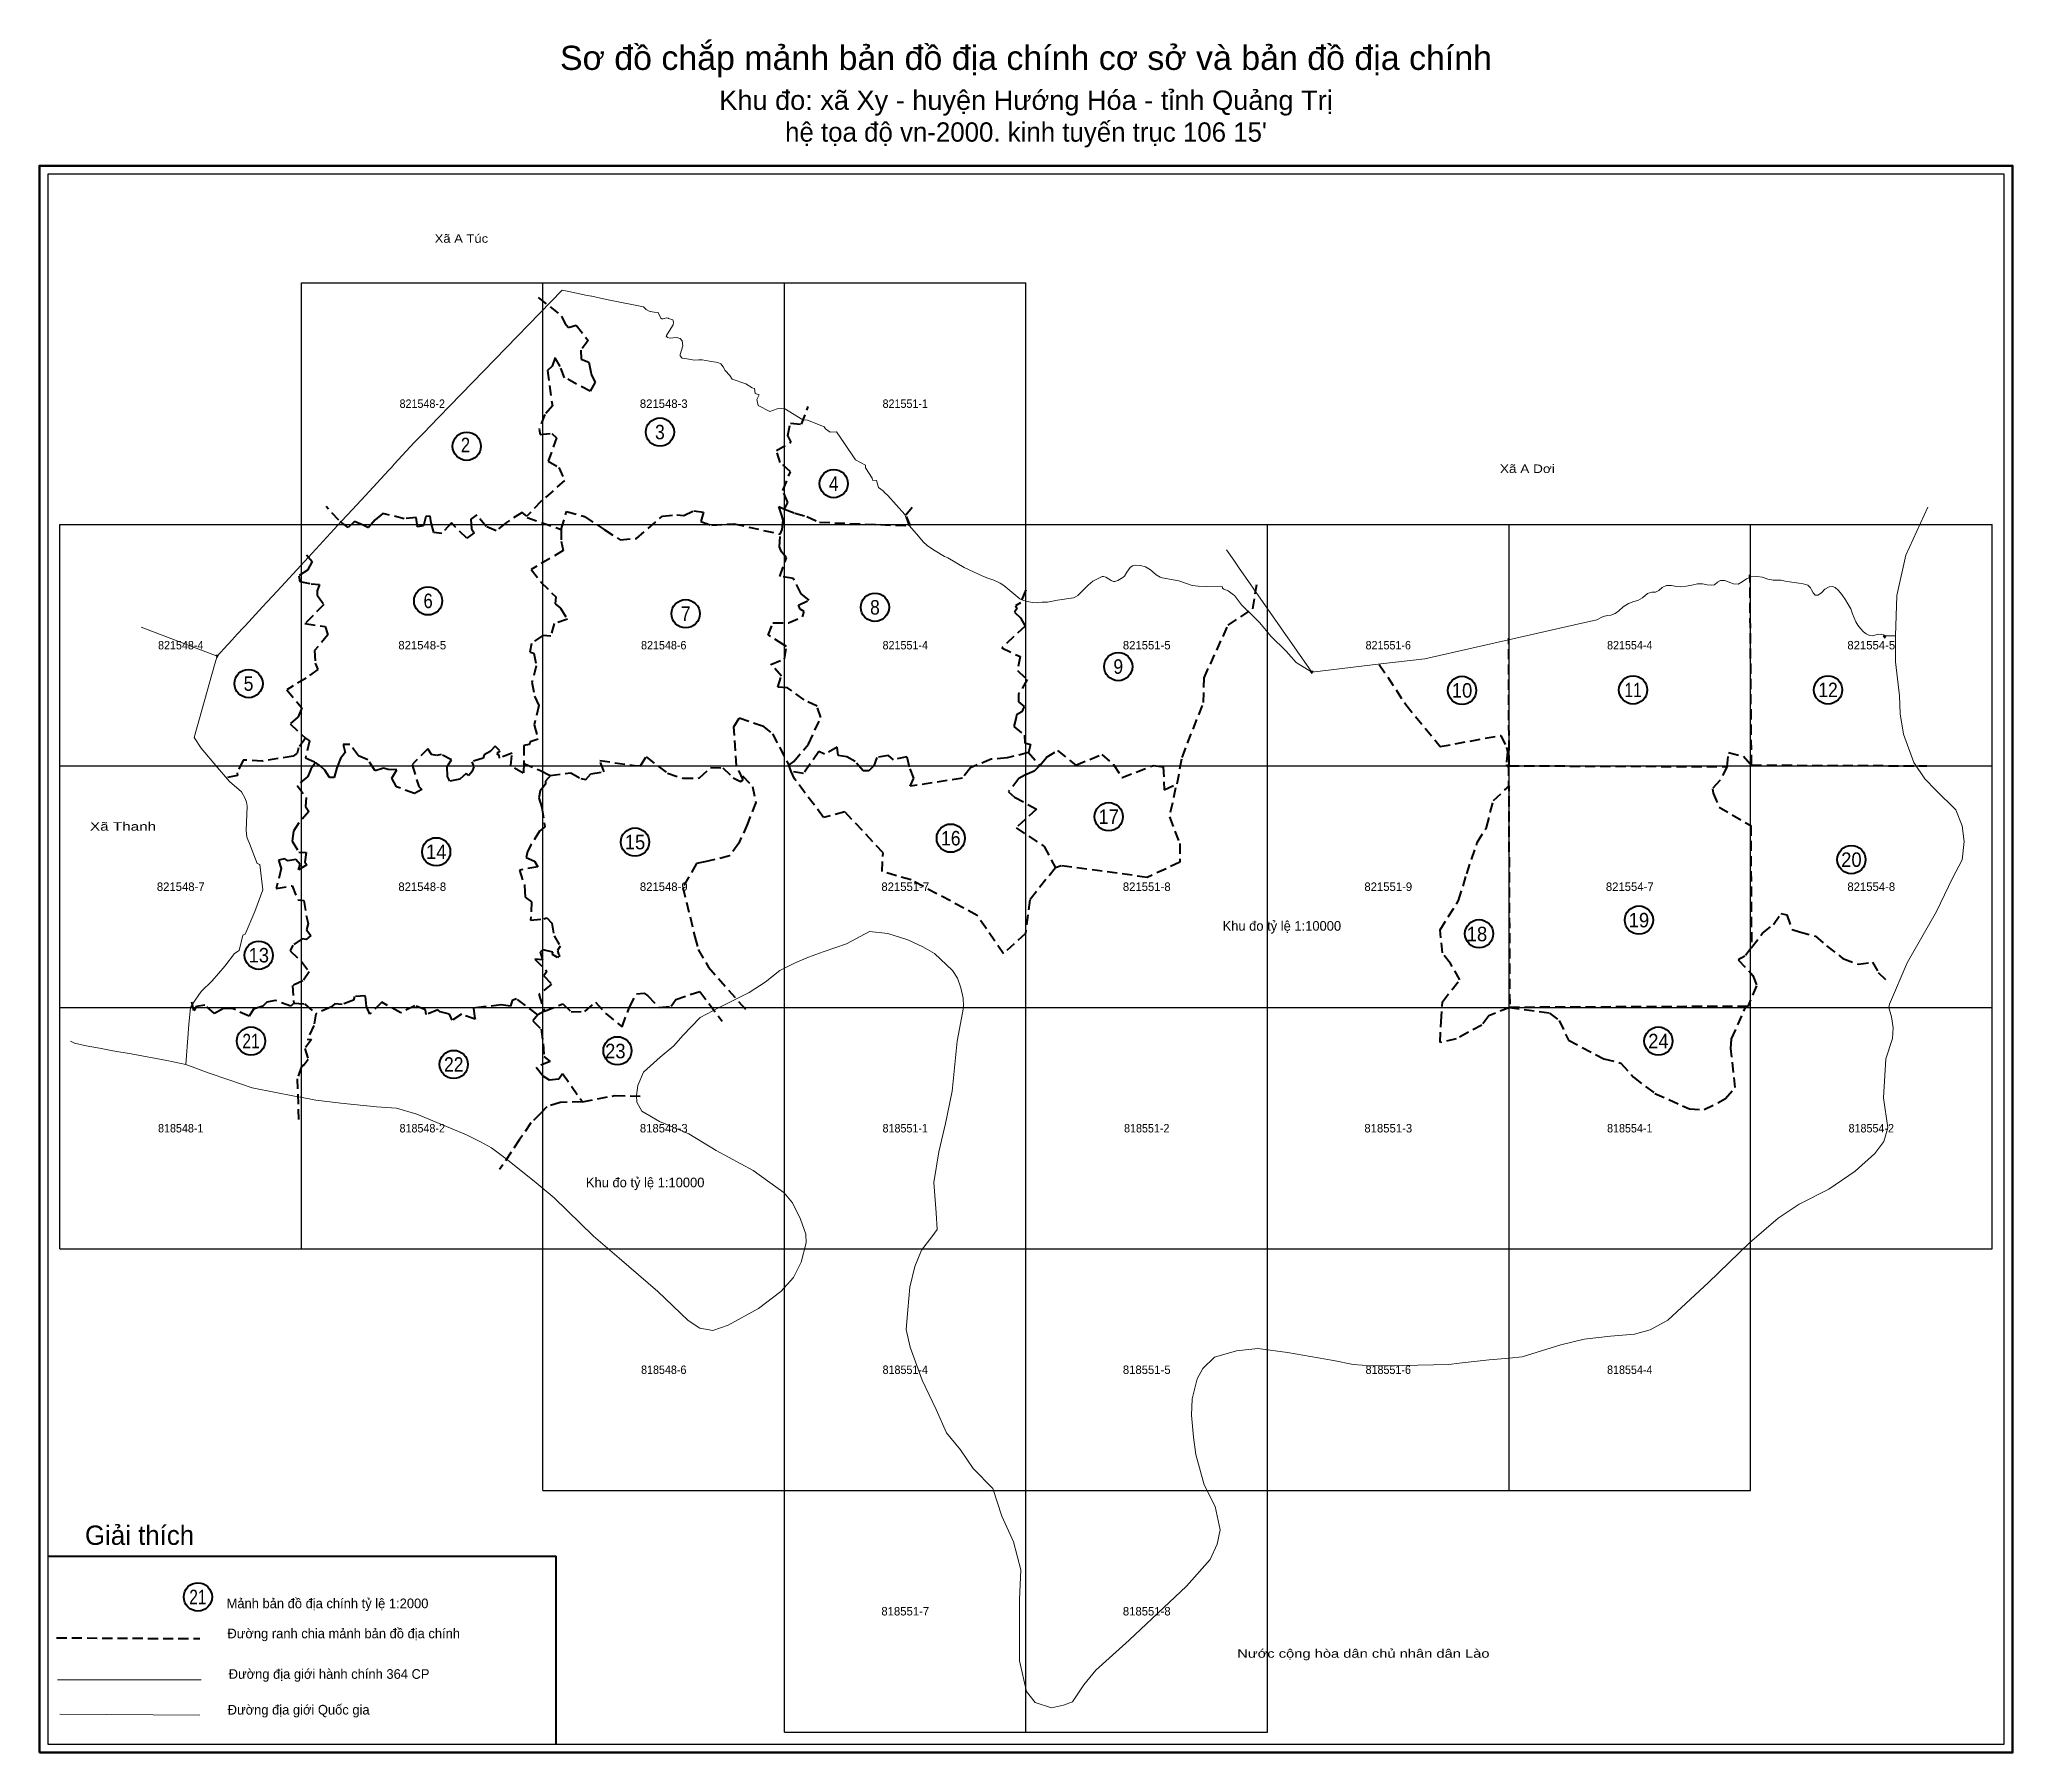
# Model space of a CAD drawing. Header units: metres. Extents: x 547915 to 556085, y 1814915 to 1822008.
import ezdxf
from ezdxf.enums import TextEntityAlignment as Align

# ---------------------------------------------------------------- set-up
doc = ezdxf.new("R2010")
doc.units = ezdxf.units.M
doc.header["$LTSCALE"] = 14
doc.linetypes.add('MEDIUM_DASHED', pattern=[4.5, 3, -1.5])
for name, color, linetype in [('17', 7, 'Continuous'), ('48', 7, 'Continuous'), ('51', 7, 'Continuous')]:
    doc.layers.add(name, color=color, linetype=linetype)
for name, color, linetype, lineweight in [('34', 7, 'MEDIUM_DASHED', 40), ('40', 7, 'Continuous', 13), ('46', 7, 'Continuous', 13), ('47', 7, 'Continuous', 13), ('50', 7, 'Continuous', 25), ('63', 7, 'Continuous', 40)]:
    doc.layers.add(name, color=color, linetype=linetype, lineweight=lineweight)

msp = doc.modelspace()

# ---------------------------------------------------------------- hatches: boundary and pattern name
at = {"layer": '47'}
for points in [[(555549.75, 1819539), (555561.75, 1819539), (555555.75, 1819528.61)], [(548644.91, 1819458.56), (548656.91, 1819458.56), (548650.91, 1819448.17)], [(553177.27, 1819392.71), (553189.27, 1819392.71), (553183.27, 1819382.32)]]:
    msp.add_hatch(color=256, dxfattribs=at).paths.add_polyline_path(points)

# ---------------------------------------------------------------- linework, layer by layer
at = {"layer": '34'}
for p, q in [((555003.94, 1819003.48), (555730.52, 1819000.42)), ((547985.93, 1815390.05), (548579.66, 1815386.59))]:
    msp.add_line(p, q, dxfattribs=at)
for points in [[(549980.54, 1820939.88), (550076.62, 1820862.96), (550090.5, 1820833.05), (550105.45, 1820814.89), (550137.47, 1820825.57), (550187.65, 1820761.47), (550156.69, 1820721.94), (550157.76, 1820684.55), (550189.78, 1820671.74), (550196.19, 1820637.55), (550201.52, 1820618.32), (550215.4, 1820588.41), (550195.12, 1820552.09), (550089.43, 1820607.64), (550071.28, 1820653.57), (550049.93, 1820690.96), (550038.19, 1820655.71), (550019.08, 1820637.29), (550038.79, 1820490.48), (550008.13, 1820455.42), (549984.05, 1820394.07), (549988.43, 1820372.16), (550036.6, 1820376.54), (550056.31, 1820359.01), (550021.27, 1820262.6), (550065.06, 1820236.31), (550089.15, 1820181.53), (549992.81, 1820096.07), (549933.69, 1820034.72), (549913.98, 1820050.06), (549848.29, 1820008.43), (549806.69, 1819973.37), (549765.08, 1819990.9), (549725.67, 1820039.1), (549701.58, 1820021.57), (549703.77, 1819982.13), (549714.72, 1819964.6), (549684.07, 1819942.69), (549620.57, 1820006.23), (549581.15, 1819962.41), (549548.31, 1819966.79), (549537.36, 1820006.23), (549532.98, 1820034.72), (549515.46, 1820032.53), (549505.18, 1819994.08), (549479.68, 1819989.66), (549475.38, 1820028.94), (549425.69, 1820023.76), (549336.26, 1820045.59), (549305.47, 1820019.14), (549276.78, 1819986.51), (549254.89, 1819997.47), (549219.29, 1820012.02), (549193.39, 1819987.49), (549154.08, 1820017.11), (549101.61, 1820074.16)], [(549934.14, 1820029.13), (550075.11, 1819978.79), (550097.56, 1820054.08), (550171.76, 1820033.07), (550253.85, 1819979.02), (550319.33, 1819936.62), (550387.82, 1819942.08), (550494.31, 1820034.7), (550553.95, 1820039.73), (550582.6, 1820037.24), (550624.34, 1820056.56), (550664.84, 1820050.95), (550653.1, 1820011.64), (550698.51, 1819996.33), (550790.49, 1820002.72), (550981.86, 1819959.74), (550989.79, 1819979.2), (550994.98, 1820017.8), (550989.24, 1820037.23), (550977.2, 1820073.64), (551000.33, 1820063.36), (551006.57, 1820076.49), (551013.48, 1820091.15), (550993.42, 1820140.91), (551024.24, 1820218), (550981.86, 1820256.55), (550966.46, 1820306.66), (551027.73, 1820340.08), (551013.91, 1820368.14), (551024.65, 1820418.88), (551070.46, 1820414.59), (551097.42, 1820487.82)], [(551000.33, 1820063.36), (551042.62, 1820047.07), (551092.58, 1820032.73), (551145.31, 1820008.95), (551522.28, 1819994.14), (551501.76, 1820039.97), (551540.88, 1820085.13)], [(550075.11, 1819978.79), (550075.77, 1819931.04), (550083.06, 1819891.92), (549951.19, 1819813), (549991.28, 1819761.59), (550053.11, 1819699.71), (550050.37, 1819670.84), (550072.36, 1819652.97), (550101.21, 1819607.59), (550046.25, 1819589.71), (550032.51, 1819537.46), (549999.53, 1819540.21), (549952.81, 1819507.21), (549945.94, 1819471.46), (549962.43, 1819467.33), (549972.05, 1819415.08), (549954.18, 1819346.32), (549965.18, 1819288.57), (549983.04, 1819250.07), (549963.81, 1819170.31), (549980.3, 1819111.18), (549947.32, 1819100.18), (549943.2, 1819089.18), (549921.21, 1819085.06), (549921.21, 1819013.55), (549918.46, 1818969.55), (549866.25, 1819001.18), (549871.74, 1819053.43), (549819.53, 1819032.8), (549818.12, 1819046.12), (549811.86, 1819046.45), (549812.85, 1819056.99), (549819.43, 1819057.98), (549821.41, 1819062.26), (549801.65, 1819081.38), (549780.9, 1819059.96), (549755.88, 1819045.46), (549751.6, 1819032.28), (549704.83, 1819017.12), (549713.27, 1818996.82), (549705.89, 1818975.5), (549693.6, 1818959.92), (549681.31, 1818968.12), (549655.91, 1818945.16), (549614.93, 1818936.95), (549604.28, 1818956.64), (549602.85, 1818997.39), (549621.26, 1819025.73), (549578.78, 1819046.99), (549560.37, 1819042.74), (549537.71, 1819046.99), (549523.55, 1819071.08), (549471.16, 1819018.65), (549458.42, 1819004.48), (549485.32, 1818915.2), (549498.06, 1818902.45), (549468.33, 1818885.45), (549393.28, 1818913.79), (549373.45, 1818949.21), (549394.69, 1818983.22), (549359.29, 1818984.64), (549339.47, 1818990.31), (549305.49, 1818980.39), (549274.33, 1819025.74), (549236.1, 1819041.33), (549200.7, 1819088.09), (549172.38, 1819088.09), (549180.87, 1819055.5), (549161.05, 1819031.41), (549146.89, 1818991.73), (549135.56, 1818952.05), (549115.73, 1818952.05), (549096.3, 1818983.1), (549096.3, 1818983.1), (549078.53, 1818999.73), (549057.74, 1819014.81)], [(551017.59, 1819002.68), (551038.36, 1819017.75), (551099.84, 1819090.16), (551149.97, 1819200.98), (551134.81, 1819247.65), (551081.19, 1819273.31), (551012.89, 1819323.71), (550972.12, 1819326.25), (550987.41, 1819372.15), (550944.09, 1819420.59), (551000.15, 1819443.54), (551007.79, 1819494.53), (550995.05, 1819502.18), (550931.82, 1819541.59), (550952.1, 1819592.32), (551016.32, 1819593.17), (551074.62, 1819617.69), (551081.38, 1819638.83), (551065.32, 1819648.97), (551057.72, 1819665.04), (551101.66, 1819687.02), (551068.7, 1819713.23), (551036.6, 1819776.65), (550980.83, 1819784.26), (551007.87, 1819862.04), (550987.98, 1819886.02), (550979.66, 1819907.88), (550981.86, 1819959.74)], [(549021.24, 1819873.86), (549043.83, 1819846.47), (549025.56, 1819811.04), (548988.64, 1819787.02), (548993.26, 1819763.01), (549039.41, 1819753.77), (549074.48, 1819751), (549065.25, 1819725.14), (549065.25, 1819725.14), (549065.25, 1819706.66), (549092.02, 1819667.87), (549014.49, 1819589.35), (549098.48, 1819577.35), (549109.55, 1819543.17), (549054.17, 1819477.59), (549056.94, 1819424.94), (549067.09, 1819400), (549020.02, 1819363.97), (548938.78, 1819315.02), (549001.54, 1819240.2), (548986.78, 1819203.25), (548952.62, 1819174.62), (549017.24, 1819114.58), (548987.7, 1819074.86), (548982.16, 1819052.69), (548965.54, 1819040.68), (548837.24, 1819020.36), (548758.78, 1819024.05), (548733.85, 1818971.41), (548734.9, 1818959.86), (548680.65, 1818949.69)], [(554000.15, 1819000.58), (554903.19, 1818997.37), (554909.3, 1819055.41), (554970.35, 1819040.14), (555003.94, 1819003.48), (554997.83, 1819791.66)], [(551999.19, 1819728.63), (551977.45, 1819675.55), (551956.75, 1819662.69), (551961.8, 1819649.98), (551952.22, 1819637.1), (551977.57, 1819613.16), (551996.11, 1819578.78), (551899.57, 1819488.63), (551976.1, 1819452.67), (551964.14, 1819395.02), (552005.33, 1819357.23), (551969.3, 1819296.52), (551968.44, 1819265.15), (551992.91, 1819246.45), (551982.65, 1819223.53), (551960.41, 1819211.53), (551959.25, 1819199.92), (551949.04, 1819163.22), (551993.88, 1819127.28), (551995.36, 1819095.99), (552018.21, 1819089.46), (552010.62, 1819055.4), (552057.87, 1819001.19), (552084.19, 1819034.52), (552130.28, 1819063.34), (552206.32, 1819003.39), (552313.46, 1819047.2), (552363, 1819005.69), (552397.56, 1818951.51), (552527.75, 1819002.24), (552568.07, 1818996.47), (552572.68, 1818900.78), (552625.98, 1818926.14), (552646.42, 1819035.22), (552734.98, 1819262.46), (552737.25, 1819364.72), (552837.17, 1819582.87), (552939.36, 1819651.05), (552955.26, 1819751.03)], [(553463.06, 1819420.32), (553572.43, 1819253.81), (553715.17, 1819080.09), (553965.93, 1819126.42), (553989.29, 1819078.42), (553993.51, 1819057.9), (553989.29, 1819006.01), (553992.91, 1818998.16), (554000.15, 1819000.58), (553999.55, 1819528.94)], [(549918.32, 1819011.24), (549990.04, 1818980.47), (550029.68, 1818960.64), (550114.78, 1818971.14), (550156.74, 1818947.81), (550177.73, 1818944.31), (550198.71, 1818967.64), (550253.5, 1818975.81), (550234.85, 1819022.47), (550379.4, 1819001.47), (550403.88, 1819000.3), (550427.2, 1819037.64), (550515.79, 1818969.97), (550579.91, 1818948.98), (550648.69, 1818950.14), (550694.15, 1818993.31), (550744.29, 1818992.15), (550787.42, 1818950.15), (550817.73, 1818934.98), (550829.39, 1818943.15), (550801.41, 1819000.31), (550789.75, 1819162.49), (550811.9, 1819198.65), (550908.66, 1819165.99), (550950.62, 1819133.32), (551017.59, 1819002.68)], [(549017.24, 1819114.58), (549033.74, 1819103.49), (549033.74, 1819103.49), (549016.2, 1819034.21), (549057.74, 1819014.81), (549039.28, 1818987.1), (549026.36, 1818956.62), (548982.05, 1818919.67), (549018.97, 1818869.79), (549017.13, 1818831.92), (549030.97, 1818810.68), (548989.44, 1818764.49), (548967.29, 1818729.39), (548961.74, 1818688.75), (548989.43, 1818642.56), (549018.97, 1818641.64), (549014.35, 1818601), (549022.66, 1818589.91), (548987.57, 1818569.6), (548994.04, 1818591.77), (548976.5, 1818613.01), (548943.27, 1818606.55), (548931.27, 1818614.86), (548905.42, 1818610.24), (548916.5, 1818575.14), (548895.27, 1818492.93), (548961.73, 1818504.01), (548984.8, 1818445.82), (549009.73, 1818443.05), (549019.88, 1818380.24), (549027.27, 1818346.99), (549020.8, 1818322.05), (549038.34, 1818298.03), (549019.88, 1818281.4), (549003.26, 1818284.17), (548964.49, 1818258.31), (548953.42, 1818234.29), (548999.57, 1818189.95), (549031.88, 1818147.46), (549005.11, 1818109.59), (548962.65, 1818091.12), (548968.19, 1818017.22), (548956.54, 1818005.64), (548890.97, 1818029.08), (548855.83, 1818022.05), (548839.44, 1818005.64), (548800.79, 1817992.75), (548783.23, 1817963.45), (548717.65, 1817993.92), (548676.66, 1817996.27), (548640.36, 1817975.17), (548599.37, 1818009.16), (548565.41, 1818003.3), (548554.87, 1817985.72), (548550.19, 1818004.47), (548545.5, 1818022.05)], [(552010.62, 1819055.4), (551922.46, 1819033.05), (551856.22, 1819027.95), (551769.59, 1818992.26), (551736.47, 1818948.91), (551519.9, 1818915.77), (551535.84, 1818949.1), (551517.36, 1818994.81), (551507.16, 1819038.15), (551451.11, 1819025.4), (551430.73, 1819043.25), (551382.32, 1819035.6), (551369.58, 1818999.91), (551349.2, 1818979.51), (551326.27, 1818979.51), (551293.15, 1819017.75), (551257.48, 1819038.15), (551221.81, 1819043.25), (551218.63, 1819077.35), (551165.76, 1819048.35), (551142.24, 1819060.27), (551078.65, 1818968.7), (551027.91, 1818977.18)], [(551907.07, 1818221.84), (551797.82, 1818381.35), (551523.91, 1818528.05), (551404.32, 1818562.8), (551408.18, 1818640.01), (551250.01, 1818809.87), (551161.28, 1818786.71), (551041.5, 1818946.95), (551027.91, 1818977.18), (551017.59, 1819002.68)], [(552057.87, 1819001.19), (552033.44, 1818977.86), (551994.76, 1818961.97), (551970.44, 1818947.75), (551927.72, 1818892.26), (551952.92, 1818871.08), (552042.79, 1818821.21), (551958.85, 1818743.71), (552074.98, 1818667.04), (552121.67, 1818578.38), (552015.76, 1818445.62), (551997.57, 1818306.13), (551905.19, 1818221.79)], [(553998.18, 1819000.7), (554002.99, 1817999.51), (553916.41, 1817965.82), (553887.55, 1817927.31), (553781.73, 1817869.55), (553714.38, 1817855.11), (553719.19, 1817941.75), (553724, 1818023.58), (553796.16, 1818115.04), (553757.67, 1818182.42), (553724, 1818225.74), (553714.38, 1818322.01), (553791.35, 1818442.35), (553825.02, 1818553.06), (553868.31, 1818683.02), (553906.79, 1818745.59), (553935.65, 1818856.3), (554002.99, 1818918.88)], [(554903.19, 1818997.37), (554872.65, 1818939.33), (554842.12, 1818905.72), (554845.17, 1818887.39), (554869.6, 1818829.35), (555000.87, 1818752.97), (555003.92, 1818248.9), (554976.45, 1818212.24), (554948.97, 1818196.97), (555010.03, 1818132.81), (555025.29, 1818090.04), (554988.66, 1818004.5), (554000, 1818000)], [(550032.96, 1818961.96), (550010.05, 1818936.48), (550010.05, 1818924.89), (550001.14, 1818912.42), (549988.68, 1818897.28), (549983.34, 1818867.88), (549994.91, 1818826.01), (550008.27, 1818747.61), (549986.01, 1818729.8), (549949.51, 1818671.89), (549936.15, 1818645.17), (549930.81, 1818620.22), (549964.64, 1818605.08), (549978.88, 1818581.92), (549902.32, 1818568.55), (549922.79, 1818506.19), (549925.46, 1818479.47), (549926.36, 1818456.3), (549953.06, 1818437.6), (549948.61, 1818361.87), (550002.92, 1818366.33), (550015.38, 1818370.78), (550036.74, 1818348.51), (550045.64, 1818296.84), (550070.57, 1818253.19), (550059.88, 1818235.37), (550064.34, 1818221.12), (550069.68, 1818215.77), (550059.88, 1818206.86), (550039.41, 1818219.34), (550040.3, 1818228.25), (550001.13, 1818238.94), (549988.66, 1818230.92), (549997.57, 1818197.07), (549966.41, 1818200.63), (550016.27, 1818148.97), (550003.8, 1818131.15), (550035.85, 1818096.41), (549982.44, 1818054.54), (550005.58, 1817984.16), (549977.99, 1817969.91), (549889.85, 1818035.83), (549872.05, 1818028.7), (549865.81, 1818005.54), (549826.64, 1818010.89), (549712.69, 1817997.52), (549716.25, 1817962.78), (549718.92, 1817951.2), (549661.95, 1817971.69), (549623.67, 1817946.76), (549612.98, 1817972.6), (549573.81, 1817981.5), (549564.02, 1817989.52), (549515.95, 1817970.81), (549513.28, 1817989.52), (549469.65, 1818007.34), (549410.9, 1817977.05), (549332.56, 1818022.48), (549283.59, 1817971.72), (549269.35, 1818003.79), (549264.89, 1818048.33), (549219.49, 1818044.77), (549215.04, 1818029.62), (549167.86, 1818012.7), (549138.48, 1818014.48), (549121.56, 1818001.12), (549059.6, 1817974)], [(550825.55, 1818958.5), (550867.38, 1818915.56), (550881.44, 1818848.74), (550846.29, 1818760.82), (550811.15, 1818679.94), (550772.49, 1818627.19), (550670.57, 1818602.57), (550635.43, 1818595.53), (550579.2, 1818497.06), (550628.4, 1818293.09), (550642.46, 1818240.34), (550684.63, 1818166.49), (550849.81, 1817980.1)], [(552619.29, 1818909.51), (552593.64, 1818788.91), (552636.93, 1818678.21), (552636.93, 1818601.19), (552502.24, 1818538.62), (552146.3, 1818586.75), (552121.67, 1818578.38)], [(555003.92, 1818248.9), (555049.7, 1818306.96), (555095.5, 1818343.62), (555126.02, 1818389.44), (555150.45, 1818383.33), (555171.82, 1818322.23), (555202.35, 1818313.07), (555269.51, 1818294.74), (555315.3, 1818255.02), (555382.47, 1818203.09), (555446.58, 1818178.65), (555504.58, 1818187.81), (555529, 1818145.04), (555559.53, 1818114.49)], [(548968.19, 1818017.22), (549012.76, 1818015.02), (549059.6, 1817974), (549051.4, 1817924.78), (549023.29, 1817868.53), (549042.03, 1817867.36), (549013.93, 1817829.86), (549027.98, 1817784.16), (549011.58, 1817763.06), (548999.87, 1817754.86), (548982.31, 1817704.47), (548988.56, 1817528.07)], [(550005.58, 1817984.16), (550082.82, 1818015.27), (550116.14, 1817981.92), (550173.41, 1817982.97), (550217.15, 1818022.56), (550259.84, 1817974.63), (550327.52, 1817920.45), (550357.72, 1818000.68), (550386.88, 1818055.91), (550419.16, 1818059.03), (550433.73, 1818047.57), (550481.63, 1817999.64), (550530.57, 1818004.85), (550550.36, 1818032.98), (550649.28, 1818066.33), (550741.95, 1817943.37)], [(554000, 1818000), (554167.44, 1817977.01), (554207.12, 1817946.46), (554246.81, 1817863.97), (554393.33, 1817787.6), (554463.55, 1817769.28), (554515.45, 1817711.23), (554603.98, 1817644.02), (554747.47, 1817579.87), (554808.52, 1817576.81), (554897.06, 1817622.64), (554936.75, 1817668.46), (554918.43, 1817830.37), (554921.48, 1817870.09), (554979.44, 1818000)], [(549977.99, 1817969.91), (549958.3, 1817943.93), (549992.28, 1817909.93), (550000.48, 1817848.96), (550004, 1817797.38), (550029.77, 1817776.27), (549972.36, 1817752.83), (549999.31, 1817716.48), (550025.09, 1817700.07), (550066.09, 1817704.76), (550081.32, 1817725.86), (550163.33, 1817609.79), (550070.78, 1817606.28), (550015.71, 1817588.69), (549991.11, 1817561.72), (549950.1, 1817521.86), (549903.24, 1817452.69), (549820.06, 1817328.41)], [(550163.33, 1817609.79), (550298.05, 1817635.46), (550421.05, 1817631.94)]]:
    msp.add_lwpolyline(points, dxfattribs=at)
at = {"layer": '34', "linetype": 'Continuous'}
for centre in [(550484.09, 1820382.48), (549684.38, 1820323.8), (551203.83, 1820169.06), (549524.42, 1819683.55), (551374.43, 1819656.86), (550590.71, 1819630.19), (552382.07, 1819411.44), (548780.75, 1819340.93), (553805.63, 1819312.84), (554513.77, 1819314.83), (555320.95, 1819314.83), (552342.47, 1818789.8), (550381.02, 1818684.79), (551688.65, 1818700.94), (549557.7, 1818644.4), (555417.81, 1818612.09), (554537.99, 1818361.69), (553876.1, 1818305.15), (548823.17, 1818216.29), (548790.88, 1817860.89), (554618.71, 1817860.89), (550308.38, 1817820.5), (549630.35, 1817763.96), (548571.02, 1815559.19)]:
    msp.add_circle(centre, 58.49, dxfattribs=at)
at = {"layer": '40'}
msp.add_line((547998.95, 1815073.46), (548579.71, 1815069.28), dxfattribs=at)
for points in [[(555599.96, 1819538.54), (555605.29, 1819705.11), (555643.53, 1819873.23), (555734.38, 1820072.14)], [(555767.9, 1818900.08), (555721.4, 1818946.54), (555676.4, 1819014.89), (555634.04, 1819131.05), (555619.01, 1819215.79), (555617.62, 1819289.6), (555599.83, 1819430.39), (555599.96, 1819538.54)], [(555876.85, 1818611.76), (555885.37, 1818686.86), (555875.83, 1818752.46), (555849.88, 1818818.07), (555767.9, 1818900.08)], [(555649.12, 1818185.24), (555770.68, 1818397.09), (555836.69, 1818535.35), (555876.85, 1818611.76)], [(548996.05, 1817627.97), (549058.94, 1817616.51), (549163.58, 1817604.14), (549309.97, 1817588.71), (549393.54, 1817583.62), (549477.83, 1817558.17), (549682.74, 1817472.35), (549741.6, 1817444), (549786.66, 1817419.27), (549852.79, 1817369.1), (549971.21, 1817273.84), (550046.06, 1817212.03), (550208.81, 1817053.52), (550314.91, 1816961.9), (550475.49, 1816823.74), (550600.48, 1816703.76), (550649.89, 1816672.49), (550702.94, 1816662.31), (550766.89, 1816684.85), (550892.6, 1816753.93), (550985.1, 1816823.7), (551037.23, 1816882), (551069.42, 1816944.91), (551090.12, 1817025.46), (551088.59, 1817061.51), (551066.36, 1817123.65), (551033.4, 1817191.16), (550998.9, 1817231.82), (550870.4, 1817325.56), (550717.56, 1817408.24), (550603.33, 1817477.29), (550482.11, 1817528.26), (550409.12, 1817570.49), (550388.92, 1817607.25), (550387.05, 1817635.23), (550392.65, 1817676.89), (550415.49, 1817732.13), (550484.81, 1817793.61), (550541.53, 1817840.5), (550578.44, 1817883.22), (550651.41, 1817958.64), (550729.77, 1818000), (550853.52, 1818062.13), (550919.38, 1818104.86), (550980.87, 1818152.67), (551041.66, 1818183.82), (551098.84, 1818207.72), (551160.75, 1818230.91), (551257.33, 1818263.49), (551351.77, 1818315.06), (551427.37, 1818305.7), (551510.78, 1818279.96), (551572.15, 1818250.45), (551621.36, 1818222.93), (551695.17, 1818152.67), (551716.56, 1818120.85), (551729.81, 1818081.85), (551739.16, 1818038.95), (551741.27, 1818005.43), (551741.43, 1818000), (551715.6, 1817860.52), (551694.79, 1817653.42), (551666.66, 1817519.64), (551639.41, 1817401.86), (551618.35, 1817275.41), (551628.25, 1817148.97), (551631.97, 1817080.78), (551609.67, 1817049.79), (551567.55, 1816995.24), (551539.05, 1816927.06), (551519.23, 1816841.52), (551510.56, 1816747.33), (551504.36, 1816666.75), (551520.47, 1816593.6), (551570.02, 1816457.24), (551628.25, 1816335.75), (551670.38, 1816239.05), (551728.6, 1816168.39), (551781.88, 1816091.53), (551862.4, 1816008.47), (551900.18, 1815893.18), (551948.5, 1815787.8), (551978.21, 1815671.69), (551973.47, 1815548.37), (551973.47, 1815294.61), (552001.91, 1815167.74), (552038.64, 1815122.68), (552105, 1815100.15), (552155.96, 1815110.82), (552192.69, 1815125.05), (552238.9, 1815195.01), (552288.67, 1815255.48), (552427.32, 1815379.99), (552664.75, 1815604.11), (552762.67, 1815713.95), (552791.72, 1815777.48), (552804.63, 1815837.78), (552783.11, 1815933.61), (552737.92, 1816023), (552702.95, 1816148.44)], [(555572.99, 1818000), (555574.86, 1818013.06), (555649.12, 1818185.24)], [(554000, 1816548.51), (554054.72, 1816553.65), (554213.92, 1816602.56), (554310.66, 1816626.91), (554419.79, 1816638.71), (554519.54, 1816647.45), (554585.09, 1816665.76), (554657, 1816705.85), (554826.2, 1816860.73), (554995.46, 1817024.97), (555114.49, 1817127.14), (555202.09, 1817185.85), (555323.99, 1817247.47), (555433.5, 1817321.64), (555514.96, 1817395.98), (555552.66, 1817445.64), (555568.59, 1817501.67), (555550.42, 1817625.9), (555559.74, 1817786.8), (555587.63, 1817871.29), (555590.27, 1817915.5), (555583.67, 1817961.04), (555572.99, 1818000)], [(548520.85, 1817763.94), (548442.37, 1817780.67), (548294.85, 1817808.3), (548219.27, 1817820.66), (548164.05, 1817830.84), (548108.09, 1817841.75), (548059.41, 1817851.93), (548043.64, 1817861.04)], [(548520.85, 1817763.94), (548617.47, 1817728.33), (548699.58, 1817699.97)], [(548699.58, 1817699.97), (548796.23, 1817667.25), (548803.17, 1817665.89), (548971.15, 1817632.87), (548996.05, 1817627.97)], [(552702.95, 1816148.44), (552693.26, 1816220.59), (552685.83, 1816311.82), (552688.1, 1816379.97), (552708.53, 1816461.76), (552732, 1816504.93), (552780.43, 1816552.64), (552872, 1816578.39), (552960.55, 1816587.47), (553083.15, 1816571.57), (553273.66, 1816538.62), (553354.49, 1816521.72), (553429.29, 1816515.69), (553558.38, 1816516.89), (553750.81, 1816521.12), (553793.64, 1816526.55), (553918.5, 1816541.04), (554000, 1816548.51)]]:
    msp.add_lwpolyline(points, dxfattribs=at)
at = {"layer": '46'}
for p, q in [((548336.62, 1819574.71), (548650.91, 1819455.1)), ((555599.96, 1819538.54), (555560.25, 1819538.57)), ((547990.27, 1815216.58), (548584.02, 1815216.58))]:
    msp.add_line(p, q, dxfattribs=at)
for points in [[(550132.5, 1820958.61), (550113.78, 1820962.43), (550079.55, 1820969.42), (549568.66, 1820443.43), (549503.94, 1820376.79), (549467.1, 1820338.87), (549384.39, 1820249.31), (549372.39, 1820236.31), (549361.09, 1820224.08), (549263.07, 1820117.95), (549210.8, 1820061.34), (549166.27, 1820013.12), (549028.56, 1819864.02), (548932.61, 1819760.12), (548881.19, 1819704.44), (548856.57, 1819677.78), (548838.63, 1819658.36), (548766.58, 1819580.34), (548755.6, 1819568.45), (548720.35, 1819530.28)], [(550165.29, 1820951.91), (550164.34, 1820952.1), (550132.5, 1820958.61)], [(550439.61, 1820883.64), (550426.95, 1820889.68), (550416.33, 1820900.63), (550269.86, 1820930.55), (550250.36, 1820934.54), (550201.87, 1820944.44), (550200.49, 1820944.72), (550175.61, 1820949.8), (550165.64, 1820951.84), (550165.29, 1820951.91)], [(550477.52, 1820877.94), (550460.17, 1820879.26), (550444.16, 1820881.47), (550439.61, 1820883.64)], [(550518.07, 1820853.52), (550511.1, 1820856.01), (550498.16, 1820851.75), (550492.48, 1820851.43), (550488.06, 1820853.8), (550477.52, 1820877.94)], [(550529.81, 1820811.42), (550539.57, 1820826.71), (550541.02, 1820837.39), (550537.47, 1820846.47), (550520, 1820852.94), (550518.07, 1820853.52)], [(550576.45, 1820688.54), (550568, 1820698.01), (550568.36, 1820704.01), (550578.95, 1820739.34), (550575.77, 1820759.83), (550567.48, 1820770.2), (550552.82, 1820773.96), (550525.29, 1820771.14), (550515.4, 1820773.96), (550510.11, 1820778.91), (550511.27, 1820782.38), (550529.81, 1820811.42)], [(550627.64, 1820680.23), (550603.77, 1820684.77), (550587.99, 1820686.45), (550587.76, 1820686.49), (550576.45, 1820688.54)], [(550659.35, 1820680.99), (550649.02, 1820681.74), (550644.9, 1820681.45), (550627.71, 1820680.24), (550627.64, 1820680.23)], [(552819.33, 1819732.15), (552814.07, 1819736.76), (552813.42, 1819741.63), (552746.45, 1819743.56), (552712.97, 1819744.12), (552688.06, 1819746.89), (552632.17, 1819765.99), (552564.1, 1819778.44), (552555.8, 1819781.49), (552539.53, 1819791.77), (552515, 1819812.05), (552494.24, 1819824.77), (552474.18, 1819829.44), (552452.42, 1819831.63), (552441.1, 1819828.45), (552431.36, 1819820.99), (552417.46, 1819801.81), (552407.72, 1819786.21), (552400.48, 1819779.65), (552379.81, 1819768.22), (552368, 1819763.85), (552362.73, 1819763.85), (552352.9, 1819767.13), (552331.14, 1819781.14), (552321.51, 1819784.82), (552314.95, 1819784.72), (552277.4, 1819765.13), (552257.23, 1819748.63), (552214.55, 1819705.73), (552205.28, 1819699.96), (552197.04, 1819696.66), (552131.12, 1819686.16), (552089.3, 1819678.33), (552066.65, 1819677.72), (552048.93, 1819675.04), (552027.3, 1819677.1), (552004.44, 1819681.43), (551983.01, 1819687.82), (551974.77, 1819692.15), (551908.85, 1819746.6), (551892.99, 1819757.31), (551867.03, 1819769.27), (551838.39, 1819779.17), (551821.5, 1819786.18), (551764.64, 1819811.35), (551744.45, 1819821.66), (551676.26, 1819861.06), (551662.45, 1819867.24), (551624.14, 1819890.96), (551603.95, 1819903.34), (551590.55, 1819913.02), (551574.49, 1819928.07), (551555.12, 1819951.36), (551517.84, 1819994.24), (551511.45, 1819997.95), (551512.16, 1820001.3), (551498.32, 1820041.08), (551462.69, 1820081.45), (551428, 1820120.37), (551413.58, 1820131.81), (551408.42, 1820139.64), (551389.89, 1820152.26), (551380.9, 1820181.7), (551363.92, 1820183.8), (551362.99, 1820191.44), (551335.28, 1820234.22), (551335, 1820245), (551294.29, 1820267.48), (551248.1, 1820335.73), (551214.71, 1820383.34), (551188.57, 1820381.82), (551169.39, 1820395.93), (551164.74, 1820403.63), (551112.65, 1820424.96), (551095.88, 1820432.22), (551076.16, 1820433.15), (550997.69, 1820481.66), (550969.13, 1820477.95), (550939.1, 1820467.01), (550891.15, 1820492.84), (550886.03, 1820517.08), (550895.46, 1820536.65), (550879.23, 1820542.06), (550875.22, 1820563.27), (550865.8, 1820565.86), (550840.15, 1820582.44), (550783.44, 1820601.58), (550773.35, 1820615.96), (550754.54, 1820637.68), (550746.05, 1820651.94), (550736.43, 1820664.29), (550723.88, 1820670.2), (550689.49, 1820675.33), (550659.35, 1820680.99)], [(553182.9, 1819388.06), (552880.37, 1819823.34), (552860.02, 1819852.52), (552830.63, 1819894.66)], [(552918.7, 1819641.09), (552907.42, 1819652.08), (552892.35, 1819666.75), (552862.71, 1819705.7), (552858.93, 1819708.48), (552837.27, 1819724.39), (552819.33, 1819732.15)], [(555339.72, 1819742.73), (555326.04, 1819741.27), (555308.23, 1819731.58), (555293.61, 1819717.03), (555278.74, 1819707.11), (555267.64, 1819707.26), (555260.03, 1819716.13), (555253.01, 1819728.72), (555248.34, 1819737.36), (555236.82, 1819748.54), (555218.39, 1819753.95), (555199.89, 1819756.29), (555180.92, 1819760.04), (555161.59, 1819761.99), (555143.08, 1819765.64), (555127.1, 1819768.86), (555110.23, 1819769.65), (555094.15, 1819768.77), (555072.18, 1819773.33), (555050.28, 1819780.95), (555025.53, 1819784.31), (555002.55, 1819782.62), (554983.72, 1819775.3), (554965.42, 1819762.35), (554948.43, 1819753.06), (554928.91, 1819754.11), (554915.02, 1819759.33), (554905.08, 1819763.26), (554892.51, 1819768.49), (554876.2, 1819768.32), (554863.3, 1819760.23), (554850.6, 1819750.43), (554838.68, 1819748.88), (554819.9, 1819749.87), (554800.87, 1819754.19), (554780.75, 1819754.15), (554756.67, 1819748.11), (554733.38, 1819744.05), (554710.62, 1819741.66), (554692.92, 1819743.37), (554673.35, 1819747.33), (554652.49, 1819747.35), (554634.13, 1819738.63), (554620.04, 1819725.74), (554606.36, 1819719.31), (554591.9, 1819719.51), (554573.94, 1819713.6), (554552.14, 1819695.57), (554533.98, 1819685.12), (554517.05, 1819681.52), (554494.84, 1819673.22), (554473.28, 1819659.45), (554454.91, 1819642.12), (554439.72, 1819631.14), (554421.66, 1819624.78), (554408.21, 1819622.62), (554389.84, 1819618.85), (554363.41, 1819605.52)], [(555560.25, 1819538.57), (555551.46, 1819542.24), (555542.14, 1819544.64), (555530.97, 1819545.36), (555520.59, 1819543.12), (555505.58, 1819539.31), (555492.4, 1819539.8), (555478.79, 1819546.36), (555467.79, 1819555.56), (555455.01, 1819568.79), (555444.13, 1819583.11), (555436.56, 1819596.65), (555428.8, 1819612.95), (555422.68, 1819630.31), (555415.41, 1819649.87), (555403.12, 1819671.31), (555392.9, 1819687.46), (555377.5, 1819709.27), (555362.85, 1819728.4), (555351.14, 1819738.68), (555339.72, 1819742.73)], [(553183.42, 1819388.91), (553118.04, 1819428.97), (553077.54, 1819475.28), (553013.43, 1819537.97), (552968.81, 1819592.3), (552929.45, 1819630.63), (552918.7, 1819641.09)], [(554363.41, 1819605.52), (554307.83, 1819592.85), (554301.45, 1819591.39), (553651.52, 1819443.19), (553469.64, 1819422.09), (553183.42, 1819388.91)], [(548720.35, 1819530.28), (548715.35, 1819524.87), (548694.24, 1819502.01), (548650.91, 1819455.1), (548641.8, 1819422.95), (548555.47, 1819118.29)], [(548555.47, 1819118.29), (548583.99, 1819073.06), (548652.8, 1818993.23), (548701.92, 1818936.24), (548751.01, 1818892.72), (548766.84, 1818865.67), (548772.58, 1818850.37)], [(548772.58, 1818850.37), (548774.71, 1818832.93), (548770.45, 1818732.79), (548773.86, 1818706.95), (548779.58, 1818690.88), (548784.07, 1818678.26)], [(548784.07, 1818678.26), (548815.93, 1818596.44), (548827.25, 1818591.37), (548839.41, 1818486.38), (548807.48, 1818396.95), (548767.38, 1818303.99), (548757.19, 1818299.58), (548741.49, 1818235.63), (548722.03, 1818223.28)], [(548722.03, 1818223.28), (548683.07, 1818171.13), (548630, 1818110.18), (548584.92, 1818066.71), (548559.58, 1818030.48), (548551.27, 1818017.59)], [(548551.27, 1818017.59), (548539.92, 1818000), (548533.98, 1817928.78), (548527.93, 1817856.2)], [(548527.93, 1817856.2), (548523.29, 1817800.64), (548523.2, 1817799.29), (548520.85, 1817763.94)]]:
    msp.add_lwpolyline(points, dxfattribs=at)
at = {"layer": '47'}
for points in [[(555549.75, 1819539), (555561.75, 1819539), (555555.75, 1819528.61)], [(548644.91, 1819458.56), (548656.91, 1819458.56), (548650.91, 1819448.17)], [(553177.27, 1819392.71), (553189.27, 1819392.71), (553183.27, 1819382.32)]]:
    msp.add_lwpolyline(points, close=True, dxfattribs=at)
at = {"layer": '50'}
for p, q in [((549000, 1817000), (549000, 1821000)), ((549000, 1821000), (552000, 1821000)), ((550000, 1816000), (550000, 1821000)), ((551000, 1815000), (551000, 1821000)), ((552000, 1815000), (552000, 1821000)), ((548000, 1817000), (548000, 1820000)), ((548000, 1820000), (556000, 1820000)), ((554000, 1816000), (554000, 1820000)), ((555000, 1816000), (555000, 1820000)), ((556000, 1817000), (556000, 1820000)), ((548000, 1819000), (556000, 1819000)), ((548000, 1817000), (556000, 1817000)), ((550000, 1816000), (555000, 1816000)), ((551000, 1815000), (553000, 1815000))]:
    msp.add_line(p, q, dxfattribs=at)
for points in [[(553000, 1815000), (553000, 1817000), (553000, 1820000)], [(548000, 1818000), (552000, 1818000), (556000, 1818000)]]:
    msp.add_lwpolyline(points, dxfattribs=at)
at = {"layer": '63'}
for p in [(547950, 1815728.75), (550055.04, 1814950)]:
    msp.add_line(p, (550055.04, 1815728.75), dxfattribs=at)
at = {"layer": '63', "lineweight": 106}
msp.add_lwpolyline([(547915, 1814915), (556085, 1814915), (556085, 1821485), (547915, 1821485)], close=True, dxfattribs=at)
at = {"layer": '63', "lineweight": 25}
msp.add_lwpolyline([(547950, 1814950), (556050, 1814950), (556050, 1821450), (547950, 1821450)], close=True, dxfattribs=at)

# ---------------------------------------------------------------- texts
at = {"layer": '17'}
for p in [(553059.43, 1818317.73), (550423.01, 1817255.5)]:
    msp.add_text('Khu đo tỷ lệ 1:10000', height=40, dxfattribs=at).set_placement(p, align=Align.CENTER)
at = {"layer": '34'}
for s, width, p in [('2', 0.85, (549679.04, 1820299.13)), ('3', 0.9, (550484.08, 1820352.48)), ('4', 0.9, (551203.83, 1820139.06)), ('6', 0.85, (549524.42, 1819653.55)), ('7', 0.9, (550590.71, 1819600.19)), ('8', 0.9, (551374.44, 1819626.86)), ('9', 0.9, (552382.07, 1819381.44)), ('5', 0.9, (548780.76, 1819310.93)), ('10', 0.95, (553805.63, 1819282.84)), ('11', 0.8, (554513.77, 1819284.83)), ('12', 0.9, (555320.95, 1819284.83)), ('17', 0.95, (552342.47, 1818759.8)), ('16', 0.9, (551688.66, 1818670.94)), ('14', 0.95, (549557.7, 1818614.4)), ('15', 0.95, (550381.02, 1818654.79)), ('20', 0.95, (555417.8, 1818582.08)), ('18', 0.95, (553867.28, 1818274.23)), ('19', 0.95, (554537.98, 1818331.68)), ('13', 0.95, (548823.17, 1818186.29)), ('21', 0.8, (548790.87, 1817830.88)), ('23', 0.95, (550299.55, 1817789.57)), ('24', 0.95, (554618.69, 1817830.87)), ('22', 0.9, (549630.34, 1817733.95)), ('21', 0.8, (548571, 1815529.17))]:
    msp.add_text(s, height=60, dxfattribs=dict(at, width=width)).set_placement(p, align=Align.CENTER)
at = {"layer": '48'}
for s, width, p in [('Xã A Túc', 1.15, (549662.29, 1821166.22)), ('Xã A Dơi', 1.2, (554075.98, 1820213.12)), ('Xã Thanh', 1.35, (548261.14, 1818732.01)), ('Nước cộng hòa dân chủ nhân dân Lào', 1.3, (553396.95, 1815307.54))]:
    msp.add_text(s, height=35, dxfattribs=dict(at, width=width)).set_placement(p, align=Align.CENTER)
at = {"layer": '51', "width": 0.95}
for s, p in [('821548-2', (549500, 1820482.5)), ('821551-1', (551499.99, 1820482.5)), ('821548-4', (548500, 1819482.5)), ('821548-6', (550500, 1819482.5)), ('821551-4', (551500, 1819482.5)), ('821551-6', (553500, 1819482.5)), ('821554-4', (554500, 1819482.5)), ('818548-1', (548499.99, 1817482.5)), ('818548-2', (549500, 1817482.5)), ('818551-1', (551499.99, 1817482.5)), ('818551-2', (552500, 1817482.5)), ('818554-1', (554499.99, 1817482.5)), ('818554-2', (555500, 1817482.5)), ('818548-6', (550500, 1816482.5)), ('818551-4', (551500, 1816482.5)), ('818551-6', (553500, 1816482.5)), ('818554-4', (554500, 1816482.5))]:
    msp.add_text(s, height=35, dxfattribs=at).set_placement(p, align=Align.CENTER)
at = {"layer": '51'}
for s, p in [('821548-3', (550500, 1820482.5)), ('821548-5', (549500, 1819482.5)), ('821551-5', (552500, 1819482.5)), ('821554-5', (555500, 1819482.5)), ('821548-7', (548500, 1818482.5)), ('821548-8', (549500, 1818482.5)), ('821548-9', (550500, 1818482.5)), ('821551-7', (551500, 1818482.5)), ('821551-8', (552500, 1818482.5)), ('821551-9', (553500, 1818482.5)), ('821554-7', (554500, 1818482.5)), ('821554-8', (555500, 1818482.5)), ('818548-3', (550500, 1817482.5)), ('818551-3', (553500, 1817482.5)), ('818551-5', (552500, 1816482.5)), ('818551-7', (551500, 1815482.5)), ('818551-8', (552500, 1815482.5))]:
    msp.add_text(s, height=35, dxfattribs=at).set_placement(p, align=Align.CENTER)
at = {"layer": '63', "width": 1.05}
for s, height, p in [('Sơ đồ chắp mảnh bản đồ địa chính cơ sở và bản đồ địa chính', 100, (552000, 1821881.93)), ('Khu đo: xã Xy - huyện Hướng Hóa - tỉnh Quảng Trị', 80, (552000.01, 1821716.61))]:
    msp.add_text(s, height=height, dxfattribs=at).set_placement(p, align=Align.CENTER)
at = {"layer": '63'}
for s, p in [("hệ tọa độ vn-2000. kinh tuyến trục 106 15'", (551999.99, 1821584.77)), ('Giải thích', (548329.47, 1815774.8))]:
    msp.add_text(s, height=80, dxfattribs=at).set_placement(p, align=Align.CENTER)
for s, p in [('Mảnh bản đồ địa chính tỷ lệ 1:2000', (548689.92, 1815512.54)), ('Đường ranh chia mảnh bản đồ địa chính', (548693.31, 1815388.03)), ('Đường địa giới hành chính 364 CP', (548698.46, 1815220.19)), ('Đường địa giới Quốc gia', (548694.37, 1815072.21))]:
    msp.add_text(s, height=40, dxfattribs=at).set_placement(p)

doc.saveas('drawing.dxf')
